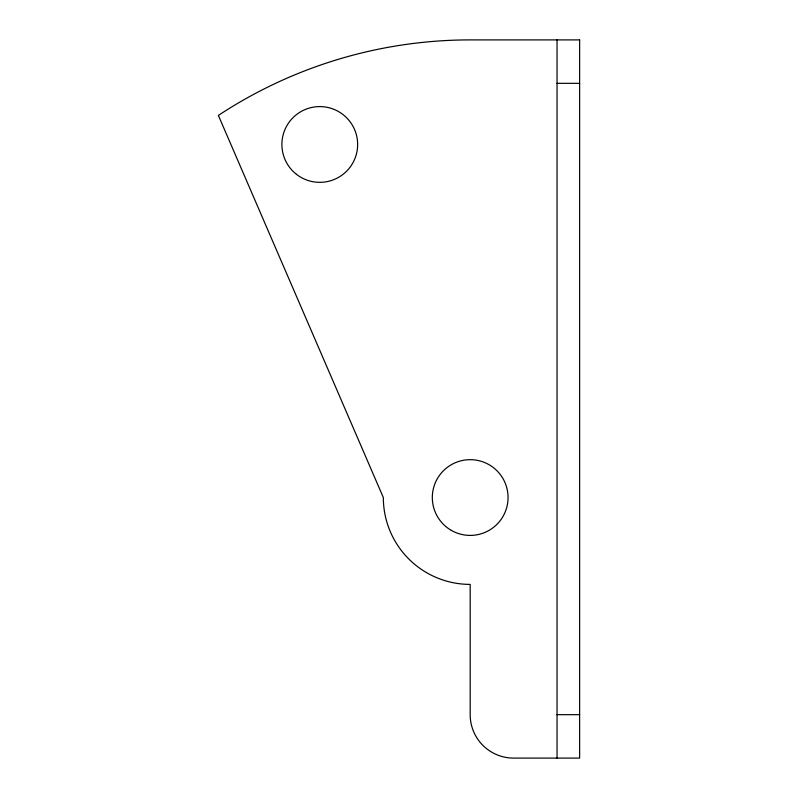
<?xml version="1.0" encoding="UTF-8"?>
<svg xmlns="http://www.w3.org/2000/svg" width="798" height="798" viewBox="0 0 798 798"><rect width="100%" height="100%" fill="white"/><g stroke="black" fill="none" stroke-linecap="round" stroke-linejoin="round"><path stroke-width="1.2" d="M557.044 83.331L579.627 83.331M557.044 714.669L579.627 714.669M557.044 39.9L557.044 758.1M579.627 39.9L470.182 39.9A457.633 457.633 0 0 0 218.373 115.411L383.329 497.533A86.852 86.852 0 0 0 470.182 584.395L470.182 714.669A43.431 43.431 0 0 0 513.613 758.1L579.627 758.1L579.627 39.9M296.427 174.303A37.885 37.885 0 0 0 357.275 149.775A37.885 37.885 0 0 0 305.604 109.336A37.885 37.885 0 0 0 296.427 174.303M451.249 530.331A37.865 37.865 0 0 0 508.057 497.533A37.865 37.865 0 0 0 451.249 464.745A37.865 37.865 0 0 0 451.249 530.331"/></g></svg>
